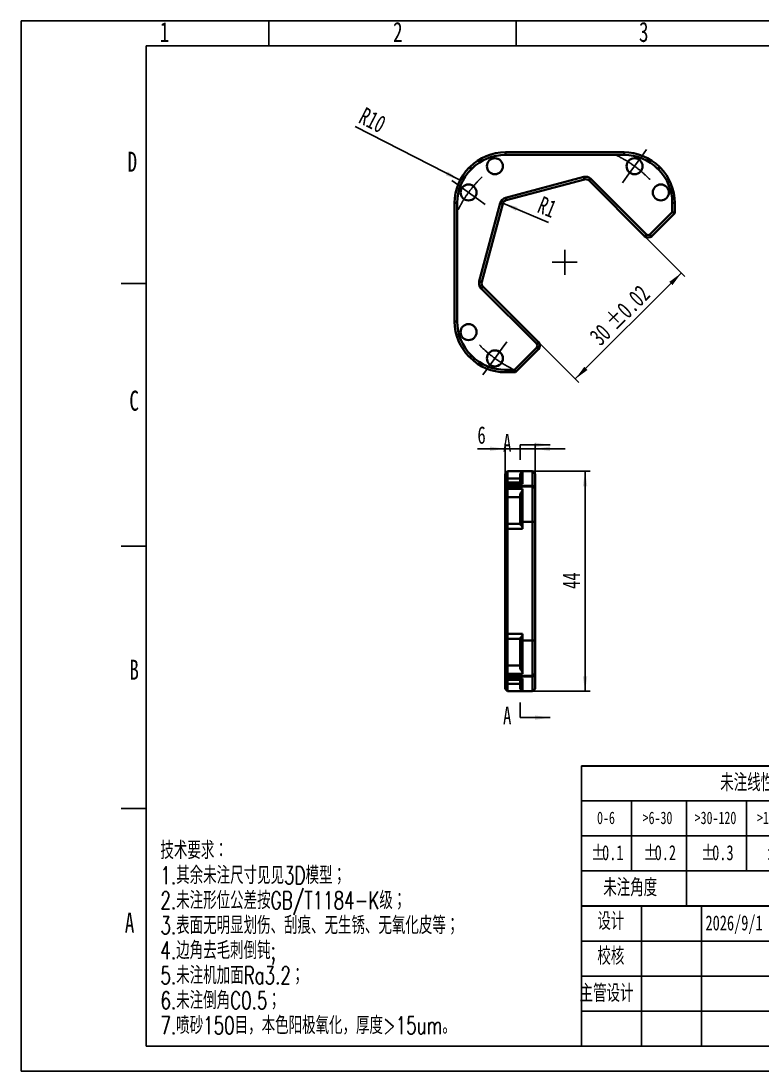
# Model space of a CAD drawing. Header units: millimetres. Extents: x 0 to 297, y 0 to 210.
# Drawn here: x 0 to 148.3, y 0 to 210 of the extents above; entities that cross this region are included whole.
import ezdxf

# ---------------------------------------------------------------- set-up
doc = ezdxf.new("R2010")
doc.units = ezdxf.units.MM
doc.linetypes.add('CENTERX2', pattern=[20.32, 12.7, -2.54, 2.54, -2.54])
for name, color, linetype in [('中心线', 6, 'CENTERX2'), ('尺寸线', 5, 'Continuous'), ('细实线', 7, 'Continuous')]:
    doc.layers.add(name, color=color, linetype=linetype)
doc.layers.add('图框', color=7, linetype='Continuous', lineweight=50)
doc.layers.add('粗实线', color=7, linetype='Continuous', lineweight=25)
doc.styles.add('SLDTEXTSTYLE0', font='TXT', dxfattribs={"width": 0.7, "bigfont": 'bigfont'})
doc.styles.add('SLDTEXTSTYLE1', font='TXT', dxfattribs={"width": 0.7})
doc.dimstyles.new('SLDDIMSTYLE0', dxfattribs={"dimtxt": 3.5, "dimasz": 3, "dimexe": 0, "dimexo": 0.0625, "dimgap": 0.875, "dimtad": 2, "dimrnd": 1e-09, "dimzin": 12, "dimdsep": 46, "dimtxsty": 'SLDTEXTSTYLE1', "dimsah": 1, "dimcen": 0, "dimadec": 0, "dimazin": 3, "dimtfac": 1, "dimtofl": 0, "dimtmove": 0, "dimatfit": 3, "dimfxl": 0, "dimfrac": 2, "dimtolj": 1, "dimtzin": 12, "dimarcsym": 0})
doc.dimstyles.new('SLDDIMSTYLE1', dxfattribs={"dimtxt": 3.5, "dimasz": 3, "dimexe": 0, "dimexo": 0.0625, "dimgap": 0.875, "dimtad": 2, "dimrnd": 1e-09, "dimzin": 12, "dimdsep": 46, "dimtxsty": 'SLDTEXTSTYLE1', "dimsah": 1, "dimcen": 0, "dimadec": 0, "dimazin": 3, "dimtfac": 1, "dimtofl": 0, "dimtmove": 0, "dimatfit": 3, "dimfxl": 0, "dimfrac": 2, "dimtolj": 1, "dimtzin": 12, "dimarcsym": 0})
doc.dimstyles.new('SLDDIMSTYLE2', dxfattribs={"dimtxt": 3.5, "dimasz": 3, "dimexe": 0, "dimexo": 0.0625, "dimgap": 0.875, "dimtad": 2, "dimrnd": 1e-09, "dimzin": 12, "dimdsep": 46, "dimtxsty": 'SLDTEXTSTYLE1', "dimsah": 1, "dimcen": 0.09, "dimadec": 0, "dimazin": 3, "dimtol": 1, "dimtp": 0.02, "dimtm": 0.02, "dimtfac": 1, "dimtofl": 0, "dimtmove": 0, "dimatfit": 3, "dimfxl": 0, "dimfrac": 2, "dimtolj": 1, "dimarcsym": 0})
doc.dimstyles.new('SLDDIMSTYLE4', dxfattribs={"dimtxt": 3.5, "dimasz": 3, "dimexe": 0, "dimexo": 0.0625, "dimgap": 0.875, "dimtad": 2, "dimrnd": 1e-09, "dimzin": 12, "dimdsep": 46, "dimtxsty": 'SLDTEXTSTYLE1', "dimsah": 1, "dimcen": 0.09, "dimadec": 0, "dimazin": 3, "dimtfac": 1, "dimtofl": 0, "dimtmove": 0, "dimatfit": 3, "dimfxl": 0, "dimfrac": 2, "dimtolj": 1, "dimtzin": 12, "dimarcsym": 0})
doc.dimstyles.new('SLDDIMSTYLE5', dxfattribs={"dimtxt": 3.5, "dimasz": 3, "dimexe": 0, "dimexo": 0.0625, "dimgap": 0.875, "dimtad": 2, "dimrnd": 1e-09, "dimzin": 12, "dimdsep": 46, "dimtxsty": 'SLDTEXTSTYLE1', "dimsah": 1, "dimcen": 0.09, "dimadec": 0, "dimazin": 3, "dimtfac": 1, "dimtmove": 0, "dimatfit": 0, "dimfxl": 0, "dimfrac": 2, "dimtolj": 1, "dimtzin": 12, "dimarcsym": 0})

# ---------------------------------------------------------------- blocks, each defined once
blk = doc.blocks.new('SW_TABLEANNOTATION_1')
at = {"layer": '细实线', "color": 0}
for p, q in [((0, 0), (0, -7)), ((0, 0), (5, 0)), ((5, 0), (10, 0)), ((10, 0), (21, 0)), ((21, 0), (33, 0)), ((33, 0), (47, 0)), ((47, 0), (63, 0)), ((63, 0), (80, 0)), ((80, 0), (80, -7)), ((0, -7), (0, -14)), ((0, -7), (5, -7)), ((5, -7), (10, -7)), ((10, -7), (10, -14)), ((10, -7), (21, -7)), ((21, -7), (21, -14)), ((21, -7), (33, -7)), ((33, -7), (33, -14)), ((33, -7), (47, -7)), ((47, -7), (47, -14)), ((47, -7), (63, -7)), ((63, -7), (63, -14)), ((63, -7), (80, -7)), ((80, -7), (80, -14)), ((0, -14), (0, -21)), ((0, -14), (5, -14)), ((5, -14), (10, -14)), ((10, -14), (10, -21)), ((10, -14), (21, -14)), ((21, -14), (21, -21)), ((21, -14), (33, -14)), ((33, -14), (33, -21)), ((33, -14), (47, -14)), ((47, -14), (47, -21)), ((47, -14), (63, -14)), ((63, -14), (63, -21)), ((63, -14), (80, -14)), ((80, -14), (80, -21)), ((0, -21), (0, -28)), ((0, -21), (5, -21)), ((5, -21), (10, -21)), ((10, -21), (21, -21)), ((21, -21), (21, -28)), ((21, -21), (21, -28)), ((21, -21), (33, -21)), ((33, -21), (47, -21)), ((47, -21), (63, -21)), ((63, -21), (80, -21)), ((80, -21), (80, -28)), ((0, -28), (5, -28)), ((5, -28), (10, -28)), ((10, -28), (21, -28)), ((21, -28), (33, -28)), ((33, -28), (47, -28)), ((47, -28), (63, -28)), ((63, -28), (80, -28))]:
    blk.add_line(p, q, dxfattribs=at)
at = {"layer": '细实线', "color": 0, "attachment_point": 1}
for s, insert, char_height, style in [('未注线性尺寸公差', (27.75, -1.56), 3.5, 'SLDTEXTSTYLE0'), ('0-6', (3.13, -9.12), 2.5, 'SLDTEXTSTYLE1'), ('>6-30', (12.24, -9.12), 2.5, 'SLDTEXTSTYLE1'), ('>30-120', (22.64, -9.12), 2.5, 'SLDTEXTSTYLE1'), ('>120-400', (35.1, -9.12), 2.5, 'SLDTEXTSTYLE1'), ('>400-1000', (49.55, -9.12), 2.5, 'SLDTEXTSTYLE1'), ('>1000-2000', (65.5, -9.12), 2.5, 'SLDTEXTSTYLE1'), ('%%p', (1.91, -15.84), 3, 'SLDTEXTSTYLE1'), ('0.1', (4.14, -15.84), 3, 'SLDTEXTSTYLE1'), ('%%p', (12.41, -15.84), 3, 'SLDTEXTSTYLE1'), ('0.2', (14.64, -15.84), 3, 'SLDTEXTSTYLE1'), ('%%p', (23.91, -15.84), 3, 'SLDTEXTSTYLE1'), ('0.3', (26.14, -15.84), 3, 'SLDTEXTSTYLE1'), ('%%p', (36.91, -15.84), 3, 'SLDTEXTSTYLE1'), ('0.5', (39.14, -15.84), 3, 'SLDTEXTSTYLE1'), ('%%p', (51.92, -15.84), 3, 'SLDTEXTSTYLE1'), ('0.8', (54.14, -15.84), 3, 'SLDTEXTSTYLE1'), ('%%p', (68.41, -15.84), 3, 'SLDTEXTSTYLE1'), ('1.2', (70.64, -15.84), 3, 'SLDTEXTSTYLE1'), ('未注角度', (4.38, -22.56), 3.5, 'SLDTEXTSTYLE0'), ('%%p', (47.57, -22.56), 3.5, 'SLDTEXTSTYLE1'), ('1', (50.17, -22.56), 3.5, 'SLDTEXTSTYLE1'), ('%%d', (51.7, -22.56), 3.5, 'SLDTEXTSTYLE1')]:
    blk.add_mtext(s, dxfattribs=dict(at, insert=insert, char_height=char_height, style=style))
blk = doc.blocks.new('_D')
at = {"layer": '尺寸线'}
blk.add_line((87.76, 178.15), (66.79, 188.87), dxfattribs=at)
blk.add_solid([(87.76, 178.15), (85.3, 179.92), (84.89, 179.12)], dxfattribs=at)
at = {"layer": '尺寸线', "insert": (68.84, 192.88), "char_height": 3.5, "attachment_point": 1, "rotation": 332.9421, "style": 'SLDTEXTSTYLE1'}
blk.add_mtext('R10', dxfattribs=at)
blk = doc.blocks.new('_D_1')
at = {"layer": '尺寸线'}
blk.add_line((96.31, 173.56), (105.43, 169.73), dxfattribs=at)
blk.add_solid([(96.31, 173.56), (98.91, 171.98), (99.25, 172.81)], dxfattribs=at)
at = {"layer": '尺寸线', "insert": (104.3, 175.07), "char_height": 3.5, "attachment_point": 1, "rotation": 337.6929, "style": 'SLDTEXTSTYLE1'}
blk.add_mtext('R1', dxfattribs=at)
blk = doc.blocks.new('_D_2')
at = {"layer": '尺寸线'}
for p, q in [((124.65, 166.98), (132.71, 158.91)), ((132.01, 159.62), (110.79, 138.41)), ((103.44, 145.76), (111.5, 137.7))]:
    blk.add_line(p, q, dxfattribs=at)
for points in [[(132.01, 159.62), (129.57, 157.82), (130.2, 157.18)], [(110.79, 138.41), (113.23, 140.21), (112.6, 140.85)]]:
    blk.add_solid(points, dxfattribs=at)
at = {"layer": '尺寸线', "char_height": 3.5, "attachment_point": 1, "rotation": 45, "style": 'SLDTEXTSTYLE1'}
for s, insert in [('±0.02', (116.43, 150.42)), ('30', (113.33, 147.32))]:
    blk.add_mtext(s, dxfattribs=dict(at, insert=insert))
blk = doc.blocks.new('SW_CENTERMARKSYMBOL_0')
at = {"layer": '中心线', "color": 0}
for p, q in [((1.47, 2.02), (2.41, 3.32)), ((0, 0), (-1.47, -2.02)), ((0, 0), (1.47, 2.02)), ((-1.47, -2.02), (-2.41, -3.32)), ((-35.2, -3.78), (-36.49, -2.84)), ((-33.17, -5.25), (-35.2, -3.78)), ((-33.17, -5.25), (-31.15, -6.72)), ((-31.15, -6.72), (-29.86, -7.66)), ((-13.96, -19.21), (-13.96, -16.71)), ((-13.96, -19.21), (-16.46, -19.21)), ((-13.96, -19.21), (-13.96, -21.71)), ((-13.96, -19.21), (-11.46, -19.21)), ((-26.45, -36.41), (-25.51, -35.11)), ((-27.92, -38.43), (-26.45, -36.41)), ((-27.92, -38.43), (-29.39, -40.45)), ((-29.39, -40.45), (-30.33, -41.75))]:
    blk.add_line(p, q, dxfattribs=at)
for start, end in [(60.0311, 63.8911), (54, 60.0311), (47.9689, 54), (44.1089, 47.9689), (137.9689, 144), (134.1089, 137.9689), (144, 150.0311), (150.0311, 153.8911), (224.1089, 227.9689), (227.9689, 234), (234, 240.0311), (240.0311, 243.8911)]:
    blk.add_arc((-13.96, -19.21), 23.75, start, end, dxfattribs=at)
blk = doc.blocks.new('_D_5')
at = {"layer": '尺寸线'}
for p, q in [((100.24, 119.95), (113.74, 119.95)), ((112.74, 119.95), (112.74, 75.95)), ((100.24, 75.95), (113.74, 75.95))]:
    blk.add_line(p, q, dxfattribs=at)
for points in [[(112.74, 119.95), (112.29, 116.95), (113.19, 116.95)], [(112.74, 75.95), (113.19, 78.95), (112.29, 78.95)]]:
    blk.add_solid(points, dxfattribs=at)
at = {"layer": '尺寸线', "insert": (108.23, 96.41), "char_height": 3.5, "attachment_point": 1, "rotation": 90, "style": 'SLDTEXTSTYLE1'}
blk.add_mtext('44', dxfattribs=at)
blk = doc.blocks.new('_D_6')
at = {"layer": '尺寸线'}
for p, q in [((96.74, 124.44), (91.22, 124.44)), ((96.74, 119.45), (96.74, 125.44)), ((102.74, 124.44), (96.74, 124.44)), ((102.74, 119.45), (102.74, 125.44)), ((102.74, 124.44), (108.74, 124.44))]:
    blk.add_line(p, q, dxfattribs=at)
for points in [[(96.74, 124.44), (93.74, 124.89), (93.74, 123.99)], [(102.74, 124.44), (105.74, 123.99), (105.74, 124.89)]]:
    blk.add_solid(points, dxfattribs=at)
at = {"layer": '尺寸线', "insert": (91.22, 128.95), "char_height": 3.5, "attachment_point": 1, "style": 'SLDTEXTSTYLE1'}
blk.add_mtext('6', dxfattribs=at)

msp = doc.modelspace()

# ---------------------------------------------------------------- linework, layer by layer
at = {"color": 7, "linetype": 'Continuous', "lineweight": 35}
for p, q in [((96.8117298, 183.7447562), (96.8117298, 183.2447562)), ((96.8117298, 183.7447562), (120.5274586, 183.7447562)), ((120.5274586, 183.2447562), (96.8117298, 183.2447562)), ((120.5274586, 183.7447562), (120.5274586, 183.2447562)), ((89.5985264, 180.6736884), (89.740662, 180.815824)), ((89.5985264, 180.6736884), (89.9520798, 180.320135)), ((89.740662, 180.815824), (90.0942154, 180.4622706)), ((127.5985264, 180.815824), (127.244973, 180.4622706)), ((127.740662, 180.6736884), (127.3871086, 180.320135)), ((127.5985264, 180.815824), (127.740662, 180.6736884)), ((90.0942154, 180.4622706), (89.9520798, 180.320135)), ((96.8504135, 174.6245971), (112.4653845, 178.8086159)), ((112.4653845, 178.8086159), (112.594794, 178.325653)), ((127.3871086, 180.320135), (127.244973, 180.4622706)), ((112.594794, 178.325653), (96.979823, 174.1416341)), ((113.9142732, 178.4203874), (113.5607198, 178.066834)), ((124.6502074, 166.9773464), (113.5607198, 178.066834)), ((113.9142732, 178.4203874), (125.0037608, 167.3308998)), ((96.8504135, 174.6245971), (96.979823, 174.1416341)), ((86.6695942, 173.6026206), (87.1695942, 173.6026206)), ((86.6695942, 149.8868918), (86.6695942, 173.6026206)), ((87.1695942, 173.6026206), (87.1695942, 149.8868918)), ((91.6057344, 157.9489659), (95.7897533, 173.5639369)), ((96.2727162, 173.4345274), (92.0886974, 157.8195564)), ((95.7897533, 173.5639369), (96.2727162, 173.4345274)), ((130.1695942, 171.7896263), (130.1695942, 173.6026206)), ((130.6695942, 173.6026206), (130.1695942, 173.6026206)), ((130.6695942, 173.6026206), (130.6695942, 171.5825195)), ((125.7108676, 167.3308998), (130.1695942, 171.7896263)), ((130.6695942, 171.5825195), (126.064421, 166.9773464)), ((130.1695942, 171.7896263), (130.6695942, 171.5825195)), ((125.0037608, 167.3308998), (124.6502074, 166.9773464)), ((125.7108676, 167.3308998), (126.064421, 166.9773464)), ((91.6057344, 157.9489659), (92.0886974, 157.8195564)), ((91.993963, 156.5000771), (92.3475164, 156.8536305)), ((103.0834506, 145.4105895), (91.993963, 156.5000771)), ((92.3475164, 156.8536305), (103.437004, 145.7641429)), ((86.6695942, 149.8868918), (87.1695942, 149.8868918)), ((103.0834506, 145.4105895), (103.437004, 145.7641429)), ((89.5985264, 142.815824), (89.9520798, 143.1693774)), ((89.740662, 142.6736884), (89.5985264, 142.815824)), ((89.740662, 142.6736884), (90.0942154, 143.0272418)), ((89.9520798, 143.1693774), (90.0942154, 143.0272418)), ((98.624724, 140.2447562), (103.0834506, 144.7034828)), ((103.437004, 144.3499294), (98.8318308, 139.7447562)), ((103.0834506, 144.7034828), (103.437004, 144.3499294)), ((96.8117298, 140.2447562), (98.624724, 140.2447562)), ((96.8117298, 139.7447562), (96.8117298, 140.2447562)), ((98.8318308, 139.7447562), (96.8117298, 139.7447562)), ((98.624724, 140.2447562), (98.8318308, 139.7447562)), ((96.7447314, 119.44976), (97.2447314, 119.94976)), ((97.2447314, 119.94976), (97.2447314, 118.4918506)), ((97.2447314, 119.94976), (100.2447314, 119.94976)), ((99.7447314, 119.44976), (100.2447314, 119.94976)), ((100.2447314, 119.94976), (100.2447314, 117.4308004)), ((100.2447314, 119.94976), (102.2447314, 119.94976)), ((102.2447314, 117.0208278), (102.2447314, 119.94976)), ((102.2447314, 119.94976), (102.7447314, 119.44976)), ((96.7447314, 118.7208053), (96.7447314, 119.44976)), ((96.7447314, 118.7208053), (97.2447314, 118.4918506)), ((96.7447314, 117.1826964), (96.7447314, 118.7208053)), ((97.2447314, 117.6826964), (96.7447314, 117.1826964)), ((97.2447314, 118.4918506), (97.2447314, 117.6826964)), ((99.7447314, 118.4918506), (97.2447314, 118.4918506)), ((100.006408, 117.6826964), (97.2447314, 117.6826964)), ((97.2447314, 117.6826964), (97.2447314, 117.4308004)), ((99.7447314, 117.6826964), (99.7447314, 119.44976)), ((102.7447314, 119.44976), (102.7447314, 116.6672744)), ((96.7447314, 117.0567484), (97.2447314, 117.4308004)), ((96.7447314, 117.0567484), (96.7447314, 117.1826964)), ((96.7447314, 116.6672744), (96.7447314, 117.0567484)), ((96.7447314, 116.6672744), (97.2447314, 117.0208278)), ((96.7447314, 116.5251388), (97.2447314, 116.8786922)), ((96.7447314, 116.5251388), (96.7447314, 116.6672744)), ((96.7447314, 116.1116481), (96.7447314, 116.5251388)), ((96.7447314, 116.1116481), (97.2447314, 116.4434388)), ((96.7447314, 115.2836782), (96.7447314, 116.1116481)), ((97.2447314, 117.4308004), (97.2447314, 117.0208278)), ((100.2447314, 117.4308004), (97.2447314, 117.4308004)), ((97.2447314, 117.0208278), (97.2447314, 116.8786922)), ((102.2447314, 117.0208278), (97.2447314, 117.0208278)), ((97.2447314, 116.8786922), (97.2447314, 116.4434388)), ((97.2447314, 116.8786922), (102.2447314, 116.8786922)), ((97.2447314, 116.4434388), (100.2447314, 116.4434388)), ((97.2447314, 116.4434388), (97.2447314, 114.787499)), ((100.2447314, 116.4434388), (100.2447314, 109.8076244)), ((102.2447314, 116.8786922), (102.2447314, 117.0208278)), ((102.2447314, 117.0208278), (102.7447314, 116.6672744)), ((102.2447314, 109.8076244), (102.2447314, 116.8786922)), ((102.2447314, 116.8786922), (102.7447314, 116.5251388)), ((102.7447314, 116.6672744), (102.7447314, 116.5251388)), ((102.7447314, 116.5251388), (102.7447314, 109.8076244)), ((96.7447314, 115.2836782), (97.2447314, 114.787499)), ((96.7447314, 108.942564), (96.7447314, 115.2836782)), ((97.2447314, 114.787499), (97.2447314, 109.442564)), ((99.7447314, 114.787499), (97.2447314, 114.787499)), ((99.7447314, 109.8076244), (99.7447314, 115.4190987)), ((97.2447314, 109.442564), (96.7447314, 108.942564)), ((99.7447314, 109.442564), (97.2447314, 109.442564)), ((97.2447314, 109.442564), (97.2447314, 108.442564)), ((99.7447314, 109.3085894), (99.7447314, 109.8076244)), ((100.2447314, 109.8076244), (99.7447314, 109.8076244)), ((102.2447314, 109.8076244), (100.2447314, 109.8076244)), ((100.2447314, 109.8076244), (100.2447314, 108.442564)), ((102.2447314, 86.0918956), (102.2447314, 109.8076244)), ((102.2447314, 109.8076244), (102.7447314, 109.8076244)), ((102.7447314, 109.8076244), (102.7447314, 86.0918956)), ((96.7447314, 108.442564), (96.7447314, 108.942564)), ((96.7447314, 87.456956), (96.7447314, 108.442564)), ((96.7447314, 108.442564), (97.2447314, 108.442564)), ((97.2447314, 108.442564), (97.2447314, 87.456956)), ((100.2447314, 108.442564), (97.2447314, 108.442564)), ((96.7447314, 87.456956), (97.2447314, 87.456956)), ((96.7447314, 86.956956), (96.7447314, 87.456956)), ((96.7447314, 86.956956), (97.2447314, 86.456956)), ((96.7447314, 80.6158418), (96.7447314, 86.956956)), ((97.2447314, 87.456956), (97.2447314, 86.456956)), ((97.2447314, 87.456956), (100.2447314, 87.456956)), ((97.2447314, 86.456956), (99.7447314, 86.456956)), ((97.2447314, 86.456956), (97.2447314, 81.1120209)), ((99.7447314, 86.0918956), (99.7447314, 86.5909305)), ((100.2447314, 87.456956), (100.2447314, 86.0918956)), ((99.7447314, 80.4804213), (99.7447314, 86.0918956)), ((99.7447314, 86.0918956), (100.2447314, 86.0918956)), ((100.2447314, 86.0918956), (102.2447314, 86.0918956)), ((100.2447314, 86.0918956), (100.2447314, 79.4560811)), ((102.2447314, 79.0208278), (102.2447314, 86.0918956)), ((102.2447314, 86.0918956), (102.7447314, 86.0918956)), ((102.7447314, 86.0918956), (102.7447314, 79.3743812)), ((97.2447314, 81.1120209), (96.7447314, 80.6158418)), ((96.7447314, 79.7878718), (96.7447314, 80.6158418)), ((97.2447314, 81.1120209), (99.7447314, 81.1120209)), ((97.2447314, 81.1120209), (97.2447314, 79.4560811)), ((97.2447314, 79.4560811), (96.7447314, 79.7878718)), ((96.7447314, 79.3743812), (96.7447314, 79.7878718)), ((97.2447314, 79.0208278), (96.7447314, 79.3743812)), ((96.7447314, 79.2322456), (96.7447314, 79.3743812)), ((97.2447314, 78.8786922), (96.7447314, 79.2322456)), ((96.7447314, 78.8427716), (96.7447314, 79.2322456)), ((97.2447314, 78.4687195), (96.7447314, 78.8427716)), ((96.7447314, 78.7168236), (96.7447314, 78.8427716)), ((96.7447314, 78.7168236), (97.2447314, 78.2168236)), ((96.7447314, 77.1787146), (96.7447314, 78.7168236)), ((97.2447314, 79.4560811), (97.2447314, 79.0208278)), ((100.2447314, 79.4560811), (97.2447314, 79.4560811)), ((102.2447314, 79.0208278), (97.2447314, 79.0208278)), ((97.2447314, 79.0208278), (97.2447314, 78.8786922)), ((97.2447314, 78.8786922), (102.2447314, 78.8786922)), ((97.2447314, 78.8786922), (97.2447314, 78.4687195)), ((97.2447314, 78.4687195), (100.2447314, 78.4687195)), ((97.2447314, 78.4687195), (97.2447314, 78.2168236)), ((97.2447314, 78.2168236), (100.0126831, 78.2168236)), ((97.2447314, 78.2168236), (97.2447314, 77.4076693)), ((99.7447314, 76.44976), (99.7447314, 78.2168236)), ((100.2447314, 78.4687195), (100.2447314, 75.94976)), ((102.2447314, 79.0208278), (102.7447314, 79.3743812)), ((102.2447314, 78.8786922), (102.7447314, 79.2322456)), ((102.2447314, 78.8786922), (102.2447314, 79.0208278)), ((102.2447314, 75.94976), (102.2447314, 78.8786922)), ((102.7447314, 79.3743812), (102.7447314, 79.2322456)), ((102.7447314, 79.2322456), (102.7447314, 76.44976)), ((97.2447314, 77.4076693), (96.7447314, 77.1787146)), ((96.7447314, 76.44976), (96.7447314, 77.1787146)), ((97.2447314, 75.94976), (96.7447314, 76.44976)), ((97.2447314, 77.4076693), (99.7447314, 77.4076693)), ((97.2447314, 77.4076693), (97.2447314, 75.94976)), ((100.2447314, 75.94976), (97.2447314, 75.94976)), ((100.2447314, 75.94976), (99.7447314, 76.44976)), ((102.2447314, 75.94976), (100.2447314, 75.94976)), ((102.2447314, 75.94976), (102.7447314, 76.44976))]:
    msp.add_line(p, q, dxfattribs=at)
for centre in [(94.7096944, 180.9589098), (122.6294939, 180.9589098), (89.4554406, 175.7046559), (127.8837478, 175.7046559), (89.4554406, 147.7848564), (94.7096944, 142.5306026)]:
    msp.add_circle(centre, 1.6, dxfattribs=at)
for centre, radius, start, end in [((96.8117298, 173.7447562), 10, 90, 135), ((96.8117298, 173.7447562), 9.5, 90, 135), ((120.5274586, 173.7447562), 10, 45, 90), ((120.5274586, 173.7447562), 9.5, 45, 90), ((96.6695942, 173.6026206), 10, 135, 180), ((120.6695942, 173.6026206), 10, 0, 45), ((96.6695942, 173.6026206), 9.5, 135, 180), ((112.8536131, 177.3597272), 1.5, 45, 105), ((120.6695942, 173.6026206), 9.5, 0, 45), ((112.8536131, 177.3597272), 1, 45, 105), ((97.2386421, 173.1757083), 1.5, 105, 165), ((97.2386421, 173.1757083), 1, 105, 165), ((125.3573142, 167.6844531), 1, 225, 315), ((125.3573142, 167.6844531), 0.5, 225, 315), ((93.0546232, 157.5607373), 1.5, 165, 225), ((93.0546232, 157.5607373), 1, 165, 225), ((96.6695942, 149.8868918), 10, 180, 225), ((96.6695942, 149.8868918), 9.5, 180, 225), ((102.7298972, 145.0570361), 0.5, 315, 45), ((102.7298972, 145.0570361), 1, 315, 45), ((96.8117298, 149.7447562), 9.5, 225, 270), ((96.8117298, 149.7447562), 10, 225, 270), ((99.2447314, 108.442564), 1, 0, 60), ((99.2447314, 87.456956), 1, 300, 0)]:
    msp.add_arc(centre, radius, start, end, dxfattribs=at)
for points, knots in [([(100.2447314, 117.4308004), (100.2377212, 117.4854409), (100.2237277, 117.5945119), (100.1353607, 117.6752377), (100.0466545, 117.6720866), (100.006408, 117.6706569)], [0, 0, 0, 0, 0.3541731645, 0.7069853894, 1, 1, 1, 1]), ([(99.7447314, 115.4190987), (99.8110922, 115.4926044), (99.8735721, 115.5702927), (99.989897, 115.7351501), (100.0445824, 115.823899), (100.1840094, 116.0953044), (100.2447314, 116.2879569), (100.2447314, 116.4434388)], [0, 0, 0, 0, 0.25, 0.25, 0.5, 0.5, 1, 1, 1, 1]), ([(100.2447314, 79.4560811), (100.2447314, 79.6110008), (100.1843293, 79.8033199), (99.9988756, 80.1648642), (99.8773311, 80.3335449), (99.7447314, 80.4804213)], [0, 0, 0, 0, 0.5, 0.5, 1, 1, 1, 1]), ([(100.0126831, 78.2207283), (100.0227549, 78.2195277), (100.0908056, 78.2114154), (100.1842905, 78.2588718), (100.2409215, 78.3638705), (100.244057, 78.4501609), (100.2447314, 78.4687195)], [0, 0, 0, 0, 0.0707082419, 0.4777430573, 0.8876769332, 1, 1, 1, 1])]:
    msp.add_open_spline(points, degree=3, knots=knots, dxfattribs=at)
at = {"layer": '粗实线'}
for p, q in [((25, 205), (25, 5)), ((25, 205), (292, 205)), ((112, 61), (292, 61)), ((112, 61), (112, 5)), ((25, 5), (292, 5))]:
    msp.add_line(p, q, dxfattribs=at)
at = {"layer": '细实线'}
for p, q in [((0, 210), (297, 210)), ((0, 210), (0, 0)), ((49.5, 205), (49.5, 210)), ((99, 205), (99, 210)), ((25, 157.5), (20, 157.5)), ((99.7447314, 125.22976), (99.7447314, 122.22976)), ((99.7447314, 125.22976), (105.7447314, 125.22976)), ((25, 105), (20, 105)), ((99.7447314, 70.66976), (99.7447314, 73.66976)), ((99.7447314, 70.66976), (105.7447314, 70.66976)), ((25, 52.5), (20, 52.5)), ((112, 33), (192, 33)), ((124, 5), (124, 33)), ((136, 33), (136, 5)), ((112, 26), (192, 26)), ((112, 19), (192, 19)), ((192, 12), (112, 12)), ((0, 0), (297, 0))]:
    msp.add_line(p, q, dxfattribs=at)
for points in [[(105.7447314, 125.22976), (102.7447314, 125.67976), (102.7447314, 124.77976)], [(105.7447314, 70.66976), (102.7447314, 71.11976), (102.7447314, 70.21976)]]:
    msp.add_solid(points, dxfattribs=at)

# ---------------------------------------------------------------- block references
at = {"layer": '中心线'}
msp.add_blockref('SW_CENTERMARKSYMBOL_0', (122.6294939, 180.9589098), dxfattribs=at)
at = {"layer": '细实线'}
msp.add_blockref('SW_TABLEANNOTATION_1', (112.0007917, 61.0070374), dxfattribs=at)

# ---------------------------------------------------------------- texts
at = {"layer": '图框', "attachment_point": 1}
for s, insert, char_height, style in [('1', (27.7205428, 209.8118264), 4, 'SLDTEXTSTYLE1'), ('2', (74.3597014, 209.8118264), 4, 'SLDTEXTSTYLE1'), ('3', (123.5175808, 209.8118264), 4, 'SLDTEXTSTYLE1'), ('D', (21.2937193, 183.8510198), 4, 'SLDTEXTSTYLE1'), ('C', (21.6612123, 136.0618264), 4, 'SLDTEXTSTYLE1'), ('B', (21.6612123, 82.2545404), 4, 'SLDTEXTSTYLE1'), ('技术要求：', (27.8643712, 45.8840829), 3.5, 'SLDTEXTSTYLE0'), ('1.其余未注尺寸见见3D模型；', (27.8643712, 40.884083), 3.5, 'SLDTEXTSTYLE0'), ('2.未注形位公差按GB/T1184-K级；', (27.8643712, 35.8840831), 3.5, 'SLDTEXTSTYLE0'), ('A', (20.7490995, 31.6775527), 4, 'SLDTEXTSTYLE1'), ('设计', (115.1949698, 31.7208861), 3.5, 'SLDTEXTSTYLE0'), ('3.表面无明显划伤、刮痕、无生锈、无氧化皮等；', (27.8643712, 30.8840832), 3.5, 'SLDTEXTSTYLE0'), ('2026/9/1', (136.8092551, 31.1194075), 3, 'SLDTEXTSTYLE1'), ('4.边角去毛刺倒钝;', (27.8643712, 25.8840833), 3.5, 'SLDTEXTSTYLE0'), ('校核', (115.1949698, 24.7385796), 3.5, 'SLDTEXTSTYLE0'), ('5.未注机加面Ra3.2；', (27.8643712, 20.8840835), 3.5, 'SLDTEXTSTYLE0'), ('主管设计', (111.6496572, 17.3105139), 3.5, 'SLDTEXTSTYLE0'), ('6.未注倒角C0.5；', (27.8643712, 15.8840836), 3.5, 'SLDTEXTSTYLE0'), ('7.喷砂150目，本色阳极氧化，厚度>15um。', (27.8643712, 10.8840837), 3.5, 'SLDTEXTSTYLE0')]:
    msp.add_mtext(s, dxfattribs=dict(at, insert=insert, char_height=char_height, style=style))
at = {"layer": '细实线', "char_height": 3.5, "attachment_point": 1, "style": 'SLDTEXTSTYLE1'}
for insert in [(96.3457367, 127.3956436), (96.3457367, 72.8356436)]:
    msp.add_mtext('A', dxfattribs=dict(at, insert=insert))

# ---------------------------------------------------------------- dimensions: what is measured, and where the dimension line sits
at = {"layer": '尺寸线'}
for center, mpoint, dimstyle, picture, middle in [((96.6695942, 173.6026206), (87.7641218, 178.1515283), 'SLDDIMSTYLE0', '_D', (68.7719884, 187.8527091)), ((97.2386421, 173.1757083), (96.3134791, 173.5552786), 'SLDDIMSTYLE1', '_D_1', (104.3088767, 170.2749891))]:
    dim = msp.add_radius_dim(center=center, mpoint=mpoint, dimstyle=dimstyle, dxfattribs=at)
    dim.commit()
    dim.dimension.update_dxf_attribs({"geometry": picture, "text_midpoint": middle, "dimtype": 164})
for base, p1, p2, angle, dimstyle, picture, middle in [((110.7944406, 138.4067063), (124.6502074, 166.9773464), (103.437004, 145.7641429), 45, 'SLDDIMSTYLE2', '_D_2', (121.4010423, 149.013308)), ((96.7447314, 124.4354207), (102.7447314, 119.44976), (96.7447314, 119.44976), 0, 'SLDDIMSTYLE5', '_D_6', (91.9845615, 124.4354207)), ((112.7447314, 75.94976), (100.2447314, 119.94976), (100.2447314, 75.94976), 90, 'SLDDIMSTYLE4', '_D_5', (112.7447314, 97.94976))]:
    dim = msp.add_linear_dim(base=base, p1=p1, p2=p2, angle=angle, dimstyle=dimstyle, dxfattribs=at)
    dim.commit()
    dim.dimension.update_dxf_attribs({"geometry": picture, "text_midpoint": middle, "dimtype": 160})

doc.saveas('drawing.dxf')
